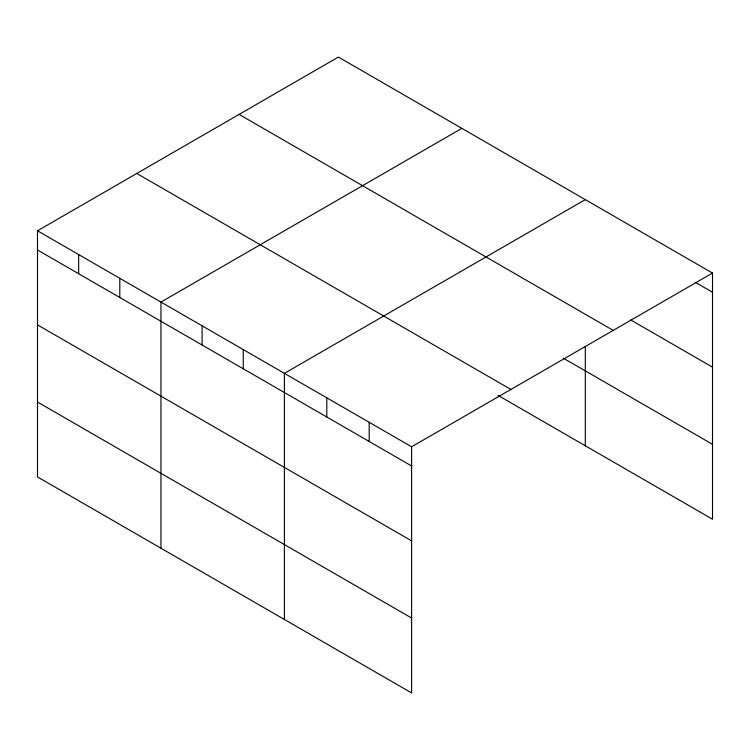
<?xml version="1.0" encoding="UTF-8"?>
<svg xmlns="http://www.w3.org/2000/svg" width="750" height="750" viewBox="0 0 750 750"><rect width="100%" height="100%" fill="white"/><g stroke="black" fill="none" stroke-linecap="round" stroke-linejoin="round"><path stroke-width="1.12" d="M37.5 230.794L411.609 446.784L411.609 692.925L37.5 476.934L37.5 230.794L338.391 57.075L712.5 273.066L712.5 519.206L497.981 395.353M461.85 128.353L160.959 302.072L160.959 548.212M585.3 199.631L284.409 373.35L284.409 619.491M411.609 446.784L712.5 273.066M695.334 282.347L712.5 292.256M630.731 319.941L712.5 367.153M239.1 114.403L613.209 330.394M563.222 358.125L712.5 444.309M136.791 173.466L510.9 389.456M37.5 249.984L411.609 465.975M37.5 324.881L411.609 540.872M37.5 402.037L411.609 618.028M585.3 346.322L585.3 445.772M369.206 422.306L369.206 441.497M326.812 397.828L326.812 417.019M243.263 349.584L243.263 368.775M202.106 325.828L202.106 345.019M119.803 278.306L119.803 297.506M78.656 254.55L78.656 273.741"/></g></svg>
